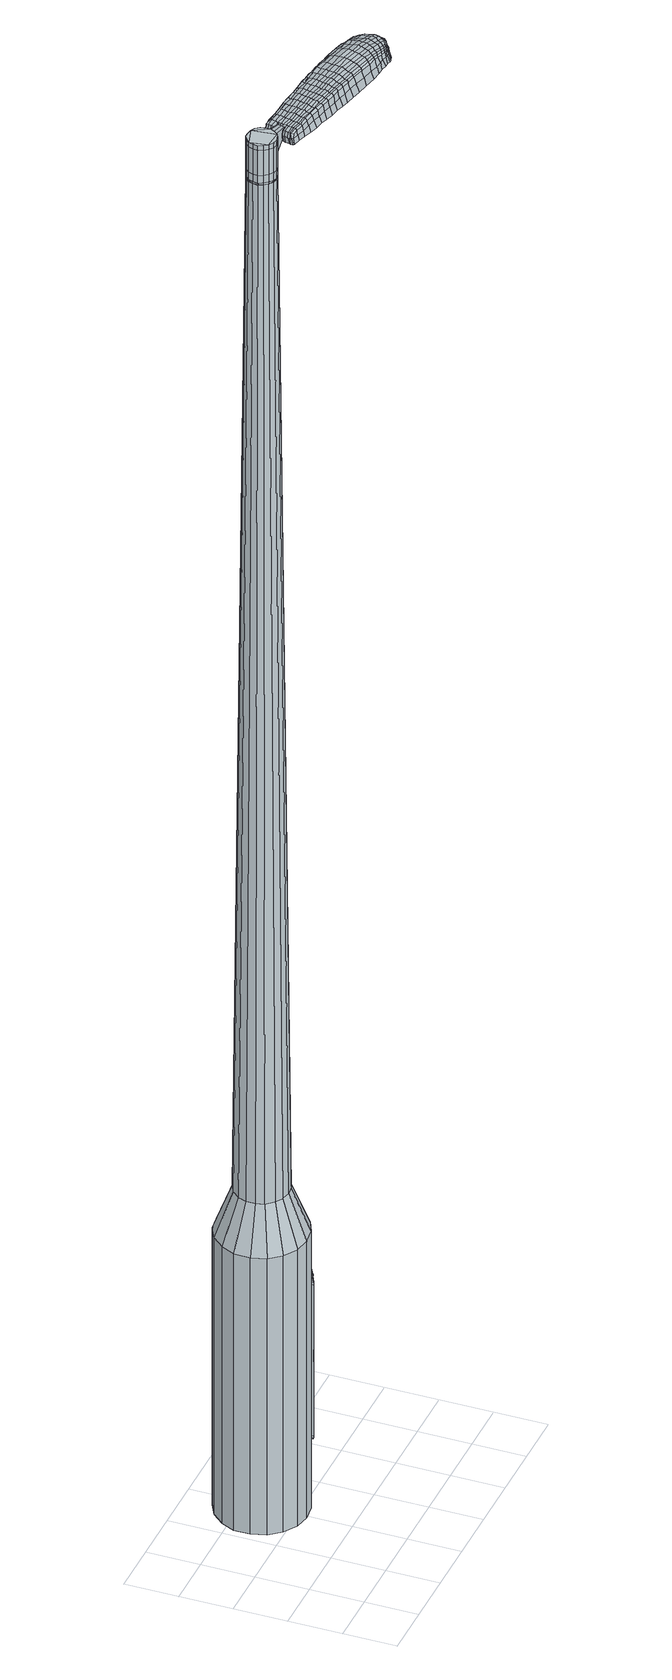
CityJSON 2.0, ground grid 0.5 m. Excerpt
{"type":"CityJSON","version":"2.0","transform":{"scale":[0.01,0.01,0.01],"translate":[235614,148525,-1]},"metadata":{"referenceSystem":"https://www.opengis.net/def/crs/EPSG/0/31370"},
"CityObjects":{
"object1":{"type":"GenericCityObject","attributes":{"cluster":120,"mean_distance_to_centroid":0.19,"new_centroid_x":235614.98,"new_centroid_y":148526.32,"mean_distance_to_camera":7.87,"H1":28.01,"H2":44.5,"Z_final":110.47,"cluster2":-1,"proj_x":235614.2,"proj_y":148529.88,"id_line":62727,"bearing_l":257.69,"distance":3.65,"orientation":"left","G_obj":347.69},"geometry":[{"type":"MultiSurface","lod":"2","boundaries":[[[0,1,2,3]],[[1,4,5,2]],[[4,6,7,5]],[[6,8,9,7]],[[8,10,11,9]],[[10,12,13,11]],[[12,14,15,13]],[[14,16,17,15]],[[16,18,19,17]],[[18,20,21,19]],[[20,22,23,21]],[[22,24,25,23]],[[24,26,27,25]],[[26,28,29,27]],[[28,30,31,29]],[[30,32,33,31]],[[32,34,35,33]],[[34,0,3,35]],[[36,37,38,39]],[[38,40,41,42]],[[41,43,42]],[[42,44,45,46]],[[45,47,46]],[[46,48,49,50]],[[49,51,50]],[[42,46,50,38]],[[50,52,39,38]],[[53,36,39]],[[2,5,7,35]],[[7,9,11,15]],[[11,13,15]],[[15,17,19,23]],[[19,21,23]],[[23,25,27,31]],[[27,29,31]],[[15,23,31,7]],[[31,33,35,7]],[[3,2,35]],[[1,0,54,55]],[[0,34,56,54]],[[34,32,57,56]],[[32,30,58,57]],[[30,28,59,58]],[[28,26,60,59]],[[26,24,61,60]],[[24,22,62,61]],[[22,20,63,62]],[[20,18,64,63]],[[18,16,65,64]],[[16,14,66,65]],[[14,12,67,66]],[[12,10,68,67]],[[10,8,69,68]],[[8,6,70,69]],[[6,4,71,70]],[[4,1,55,71]],[[55,54,72,73]],[[54,56,74,72]],[[56,57,75,74]],[[57,58,76,75]],[[58,59,77,76]],[[59,60,78,77]],[[60,61,79,78]],[[61,62,80,79]],[[62,63,81,80]],[[63,64,82,81]],[[64,65,83,82]],[[65,66,84,83]],[[66,67,85,84]],[[67,68,86,85]],[[68,69,87,86]],[[69,70,88,87]],[[70,71,89,88]],[[71,55,73,89]],[[90,91,92,73]],[[93,94,91,90]],[[95,96,94,93]],[[97,98,96,95]],[[77,99,98,97]],[[78,100,99,77]],[[101,102,100,78]],[[103,104,102,101]],[[105,106,104,103]],[[82,107,106,105]],[[108,109,107,82]],[[84,110,109,108]],[[85,111,110,84]],[[112,113,111,85]],[[114,115,113,112]],[[116,117,115,114]],[[118,119,117,116]],[[73,92,119,118]],[[120,121,122,123]],[[124,120,123,125]],[[126,124,125,127]],[[128,126,127,129]],[[130,128,129,131]],[[132,130,131,133]],[[134,132,133,135]],[[136,134,135,137]],[[138,136,137,139]],[[140,138,139,141]],[[142,140,141,143]],[[144,142,143,145]],[[146,144,145,147]],[[148,146,147,149]],[[150,148,149,151]],[[152,150,151,153]],[[72,90,73]],[[72,74,93,90]],[[74,75,95,93]],[[75,76,97,95]],[[76,77,97]],[[79,101,78]],[[79,80,103,101]],[[80,81,105,103]],[[81,82,105]],[[83,108,82]],[[83,84,108]],[[86,112,85]],[[86,87,114,112]],[[87,88,116,114]],[[88,89,118,116]],[[89,73,118]],[[154,92,91]],[[155,119,92]],[[155,156,117,119]],[[156,157,115,117]],[[157,158,113,115]],[[158,111,113]],[[159,109,110]],[[159,107,109]],[[160,106,107]],[[160,161,104,106]],[[161,162,102,104]],[[162,100,102]],[[163,98,99]],[[163,164,96,98]],[[164,165,94,96]],[[165,154,91,94]],[[39,52,152,166]],[[92,154,167,153]],[[53,39,166,121]],[[154,165,122,167]],[[36,53,121,120]],[[165,164,123,122]],[[37,36,120,124]],[[164,163,125,123]],[[38,37,124,126]],[[163,99,127,125]],[[40,38,126,128]],[[99,100,129,127]],[[41,40,128,130]],[[100,162,131,129]],[[43,41,130,132]],[[162,161,133,131]],[[42,43,132,134]],[[161,160,135,133]],[[44,42,134,136]],[[160,107,137,135]],[[45,44,136,138]],[[107,159,139,137]],[[47,45,138,140]],[[159,110,141,139]],[[46,47,140,142]],[[110,111,143,141]],[[48,46,142,144]],[[111,158,145,143]],[[49,48,144,146]],[[158,157,147,145]],[[51,49,146,148]],[[157,156,149,147]],[[50,51,148,150]],[[156,155,151,149]],[[52,50,150,152]],[[155,92,153,151]],[[152,153,168,169]],[[153,167,170,168]],[[167,122,171,170]],[[122,121,172,171]],[[121,166,173,172]],[[166,152,169,173]],[[174,175,176,177]],[[178,174,177,179]],[[174,178,180,181]],[[175,174,181,182]],[[183,184,185,186]],[[187,183,186,188]],[[183,187,189,190]],[[184,183,190,191]],[[192,193,194,195]],[[196,192,195,197]],[[192,196,198,199]],[[193,192,199,200]],[[201,202,203,204]],[[205,201,204,206]],[[201,205,207,208]],[[202,201,208,209]],[[210,211,212,213]],[[214,210,213,215]],[[210,214,216,217]],[[211,210,217,218]],[[219,220,221,222]],[[223,219,222,224]],[[219,223,225,226]],[[220,219,226,227]],[[228,229,230,231]],[[220,228,231,221]],[[228,220,227,232]],[[229,228,232,233]],[[234,235,236,237]],[[229,234,237,230]],[[234,229,233,238]],[[235,234,238,239]],[[240,178,179,241]],[[235,240,241,236]],[[240,235,239,242]],[[178,240,242,180]],[[243,244,245,246]],[[247,243,246,248]],[[243,247,249,250]],[[244,243,250,251]],[[252,253,254,255]],[[244,252,255,245]],[[252,244,251,256]],[[253,252,256,257]],[[258,259,260,261]],[[253,258,261,254]],[[258,253,257,262]],[[259,258,262,263]],[[264,265,266,267]],[[259,264,267,260]],[[264,259,263,268]],[[265,264,268,269]],[[270,175,182,271]],[[265,270,271,266]],[[270,265,269,272]],[[175,270,272,176]],[[273,274,275,276]],[[277,273,276,278]],[[273,277,279,280]],[[274,273,280,281]],[[282,283,284,285]],[[274,282,285,275]],[[282,274,281,286]],[[283,282,286,287]],[[288,289,290,291]],[[283,288,291,284]],[[288,283,287,292]],[[289,288,292,293]],[[294,187,188,295]],[[289,294,295,290]],[[294,289,293,296]],[[187,294,296,189]],[[297,298,299,300]],[[301,297,300,302]],[[297,301,303,304]],[[298,297,304,305]],[[306,307,308,309]],[[298,306,309,299]],[[306,298,305,310]],[[307,306,310,311]],[[312,313,314,315]],[[307,312,315,308]],[[312,307,311,316]],[[313,312,316,317]],[[318,319,320,321]],[[313,318,321,314]],[[318,313,317,322]],[[319,318,322,323]],[[324,184,191,325]],[[319,324,325,320]],[[324,319,323,326]],[[184,324,326,185]],[[327,213,212,328]],[[329,327,328,330]],[[327,329,331,332]],[[213,327,332,215]],[[333,329,330,334]],[[335,333,334,336]],[[333,335,337,338]],[[329,333,338,331]],[[339,335,336,340]],[[341,339,340,342]],[[339,341,343,344]],[[335,339,344,337]],[[345,341,342,346]],[[347,345,346,348]],[[345,347,349,350]],[[341,345,350,343]],[[351,347,348,352]],[[202,351,352,203]],[[351,202,209,353]],[[347,351,353,349]],[[354,355,200,199]],[[356,354,199,198]],[[354,356,357,358]],[[355,354,358,359]],[[360,361,359,358]],[[362,360,358,357]],[[360,362,363,364]],[[361,360,364,365]],[[366,367,365,364]],[[368,366,364,363]],[[366,368,369,370]],[[367,366,370,371]],[[372,373,371,370]],[[374,372,370,369]],[[372,374,207,205]],[[373,372,205,206]],[[375,376,377,378]],[[277,375,378,279]],[[375,277,278,379]],[[376,375,379,380]],[[381,196,197,382]],[[376,381,382,377]],[[381,376,380,383]],[[196,381,383,198]],[[384,385,386,387]],[[223,384,387,225]],[[384,223,224,388]],[[385,384,388,389]],[[390,391,392,393]],[[385,390,393,386]],[[390,385,389,394]],[[391,390,394,395]],[[396,193,200,397]],[[391,396,397,392]],[[396,391,395,398]],[[193,396,398,194]],[[399,400,401,402]],[[181,399,402,182]],[[399,181,180,403]],[[400,399,403,404]],[[405,406,407,408]],[[400,405,408,401]],[[405,400,404,409]],[[406,405,409,410]],[[411,204,203,412]],[[406,411,412,407]],[[411,406,410,413]],[[204,411,413,206]],[[414,415,416,417]],[[186,414,417,188]],[[414,186,185,418]],[[415,414,418,419]],[[420,208,207,421]],[[415,420,421,416]],[[420,415,419,422]],[[208,420,422,209]],[[423,424,425,426]],[[301,423,426,303]],[[423,301,302,427]],[[424,423,427,428]],[[429,214,215,430]],[[424,429,430,425]],[[429,424,428,431]],[[214,429,431,216]],[[432,433,434,435]],[[247,432,435,249]],[[432,247,248,436]],[[433,432,436,437]],[[438,439,440,441]],[[433,438,441,434]],[[438,433,437,442]],[[439,438,442,443]],[[444,211,218,445]],[[439,444,445,440]],[[444,439,443,446]],[[211,444,446,212]],[[447,448,437,436]],[[246,447,436,248]],[[447,246,245,449]],[[448,447,449,450]],[[451,452,443,442]],[[448,451,442,437]],[[451,448,450,453]],[[452,451,453,454]],[[455,328,212,446]],[[452,455,446,443]],[[455,452,454,456]],[[328,455,456,330]],[[457,458,459,460]],[[304,457,460,305]],[[457,304,303,426]],[[458,457,426,425]],[[461,332,331,462]],[[458,461,462,459]],[[461,458,425,430]],[[332,461,430,215]],[[463,464,450,449]],[[255,463,449,245]],[[463,255,254,465]],[[464,463,465,466]],[[467,468,454,453]],[[464,467,453,450]],[[467,464,466,469]],[[468,467,469,470]],[[471,334,330,456]],[[468,471,456,454]],[[471,468,470,472]],[[334,471,472,336]],[[473,474,475,476]],[[310,473,476,311]],[[473,310,305,460]],[[474,473,460,459]],[[477,338,337,478]],[[474,477,478,475]],[[477,474,459,462]],[[338,477,462,331]],[[479,480,466,465]],[[261,479,465,254]],[[479,261,260,481]],[[480,479,481,482]],[[483,484,470,469]],[[480,483,469,466]],[[483,480,482,485]],[[484,483,485,486]],[[487,340,336,472]],[[484,487,472,470]],[[487,484,486,488]],[[340,487,488,342]],[[489,490,491,492]],[[316,489,492,317]],[[489,316,311,476]],[[490,489,476,475]],[[493,344,343,494]],[[490,493,494,491]],[[493,490,475,478]],[[344,493,478,337]],[[495,496,482,481]],[[267,495,481,260]],[[495,267,266,497]],[[496,495,497,498]],[[499,500,486,485]],[[496,499,485,482]],[[499,496,498,501]],[[500,499,501,502]],[[503,346,342,488]],[[500,503,488,486]],[[503,500,502,504]],[[346,503,504,348]],[[505,506,507,508]],[[322,505,508,323]],[[505,322,317,492]],[[506,505,492,491]],[[509,350,349,510]],[[506,509,510,507]],[[509,506,491,494]],[[350,509,494,343]],[[511,512,498,497]],[[271,511,497,266]],[[511,271,182,402]],[[512,511,402,401]],[[513,514,502,501]],[[512,513,501,498]],[[513,512,401,408]],[[514,513,408,407]],[[515,352,348,504]],[[514,515,504,502]],[[515,514,407,412]],[[352,515,412,203]],[[516,517,419,418]],[[326,516,418,185]],[[516,326,323,508]],[[517,516,508,507]],[[518,353,209,422]],[[517,518,422,419]],[[518,517,507,510]],[[353,518,510,349]],[[519,520,380,379]],[[276,519,379,278]],[[519,276,275,521]],[[520,519,521,522]],[[523,356,198,383]],[[520,523,383,380]],[[523,520,522,524]],[[356,523,524,357]],[[525,526,527,528]],[[226,525,528,227]],[[525,226,225,387]],[[526,525,387,386]],[[529,530,531,532]],[[526,529,532,527]],[[529,526,386,393]],[[530,529,393,392]],[[533,355,359,534]],[[530,533,534,531]],[[533,530,392,397]],[[355,533,397,200]],[[535,536,522,521]],[[285,535,521,275]],[[535,285,284,537]],[[536,535,537,538]],[[539,362,357,524]],[[536,539,524,522]],[[539,536,538,540]],[[362,539,540,363]],[[541,542,543,544]],[[232,541,544,233]],[[541,232,227,528]],[[542,541,528,527]],[[545,546,547,548]],[[542,545,548,543]],[[545,542,527,532]],[[546,545,532,531]],[[549,361,365,550]],[[546,549,550,547]],[[549,546,531,534]],[[361,549,534,359]],[[551,552,538,537]],[[291,551,537,284]],[[551,291,290,553]],[[552,551,553,554]],[[555,368,363,540]],[[552,555,540,538]],[[555,552,554,556]],[[368,555,556,369]],[[557,558,559,560]],[[238,557,560,239]],[[557,238,233,544]],[[558,557,544,543]],[[561,562,563,564]],[[558,561,564,559]],[[561,558,543,548]],[[562,561,548,547]],[[565,367,371,566]],[[562,565,566,563]],[[565,562,547,550]],[[367,565,550,365]],[[567,568,554,553]],[[295,567,553,290]],[[567,295,188,417]],[[568,567,417,416]],[[569,374,369,556]],[[568,569,556,554]],[[569,568,416,421]],[[374,569,421,207]],[[570,571,404,403]],[[242,570,403,180]],[[570,242,239,560]],[[571,570,560,559]],[[572,573,410,409]],[[571,572,409,404]],[[572,571,559,564]],[[573,572,564,563]],[[574,373,206,413]],[[573,574,413,410]],[[574,573,563,566]],[[373,574,566,371]],[[575,576,577,578]],[[578,577,579,580]],[[581,579,577,582]],[[582,577,576,583]],[[584,585,586,587]],[[587,586,588,589]],[[590,588,586,591]],[[591,586,585,592]],[[593,594,595,596]],[[596,595,597,598]],[[599,597,595,600]],[[600,595,594,601]],[[602,603,604,605]],[[605,604,606,607]],[[608,606,604,609]],[[609,604,603,610]],[[611,612,613,614]],[[614,613,615,616]],[[617,615,613,618]],[[618,613,612,619]],[[620,621,622,623]],[[623,622,624,625]],[[626,624,622,627]],[[627,622,621,628]],[[629,630,631,632]],[[632,631,621,620]],[[628,621,631,633]],[[633,631,630,634]],[[635,636,637,638]],[[638,637,630,629]],[[634,630,637,639]],[[639,637,636,640]],[[580,579,641,642]],[[642,641,636,635]],[[640,636,641,643]],[[643,641,579,581]],[[644,645,646,647]],[[647,646,648,649]],[[650,648,646,651]],[[651,646,645,652]],[[653,654,655,656]],[[656,655,645,644]],[[652,645,655,657]],[[657,655,654,658]],[[659,660,661,662]],[[662,661,654,653]],[[658,654,661,663]],[[663,661,660,664]],[[665,666,667,668]],[[668,667,660,659]],[[664,660,667,669]],[[669,667,666,670]],[[583,576,671,672]],[[672,671,666,665]],[[670,666,671,673]],[[673,671,576,575]],[[674,675,676,677]],[[677,676,678,679]],[[680,678,676,681]],[[681,676,675,682]],[[683,684,685,686]],[[686,685,675,674]],[[682,675,685,687]],[[687,685,684,688]],[[689,690,691,692]],[[692,691,684,683]],[[688,684,691,693]],[[693,691,690,694]],[[589,588,695,696]],[[696,695,690,689]],[[694,690,695,697]],[[697,695,588,590]],[[698,699,700,701]],[[701,700,702,703]],[[704,702,700,705]],[[705,700,699,706]],[[707,708,709,710]],[[710,709,699,698]],[[706,699,709,711]],[[711,709,708,712]],[[713,714,715,716]],[[716,715,708,707]],[[712,708,715,717]],[[717,715,714,718]],[[719,720,721,722]],[[722,721,714,713]],[[718,714,721,723]],[[723,721,720,724]],[[592,585,725,726]],[[726,725,720,719]],[[724,720,725,727]],[[727,725,585,584]],[[611,614,728,729]],[[729,728,730,731]],[[732,730,728,733]],[[733,728,614,616]],[[731,730,734,735]],[[735,734,736,737]],[[738,736,734,739]],[[739,734,730,732]],[[737,736,740,741]],[[741,740,742,743]],[[744,742,740,745]],[[745,740,736,738]],[[743,742,746,747]],[[747,746,748,749]],[[750,748,746,751]],[[751,746,742,744]],[[749,748,752,753]],[[753,752,603,602]],[[610,603,752,754]],[[754,752,748,750]],[[601,755,756,600]],[[600,756,757,599]],[[758,757,756,759]],[[759,756,755,760]],[[760,761,762,759]],[[759,762,763,758]],[[764,763,762,765]],[[765,762,761,766]],[[766,767,768,765]],[[765,768,769,764]],[[770,769,768,771]],[[771,768,767,772]],[[772,773,774,771]],[[771,774,775,770]],[[608,775,774,606]],[[606,774,773,607]],[[776,777,778,779]],[[779,778,678,680]],[[679,678,778,780]],[[780,778,777,781]],[[598,597,782,783]],[[783,782,777,776]],[[781,777,782,784]],[[784,782,597,599]],[[785,786,787,788]],[[788,787,624,626]],[[625,624,787,789]],[[789,787,786,790]],[[791,792,793,794]],[[794,793,786,785]],[[790,786,793,795]],[[795,793,792,796]],[[601,594,797,798]],[[798,797,792,791]],[[796,792,797,799]],[[799,797,594,593]],[[800,801,802,803]],[[803,802,582,583]],[[581,582,802,804]],[[804,802,801,805]],[[806,807,808,809]],[[809,808,801,800]],[[805,801,808,810]],[[810,808,807,811]],[[602,605,812,813]],[[813,812,807,806]],[[811,807,812,814]],[[814,812,605,607]],[[815,816,817,818]],[[818,817,587,589]],[[584,587,817,819]],[[819,817,816,820]],[[608,609,821,822]],[[822,821,816,815]],[[820,816,821,823]],[[823,821,609,610]],[[824,825,826,827]],[[827,826,702,704]],[[703,702,826,828]],[[828,826,825,829]],[[616,615,830,831]],[[831,830,825,824]],[[829,825,830,832]],[[832,830,615,617]],[[833,834,835,836]],[[836,835,648,650]],[[649,648,835,837]],[[837,835,834,838]],[[839,840,841,842]],[[842,841,834,833]],[[838,834,841,843]],[[843,841,840,844]],[[619,612,845,846]],[[846,845,840,839]],[[844,840,845,847]],[[847,845,612,611]],[[838,848,849,837]],[[837,849,647,649]],[[644,647,849,850]],[[850,849,848,851]],[[844,852,853,843]],[[843,853,848,838]],[[851,848,853,854]],[[854,853,852,855]],[[611,729,856,847]],[[847,856,852,844]],[[855,852,856,857]],[[857,856,729,731]],[[858,859,860,861]],[[861,860,705,706]],[[704,705,860,827]],[[827,860,859,824]],[[732,733,862,863]],[[863,862,859,858]],[[824,859,862,831]],[[831,862,733,616]],[[851,864,850]],[[850,864,656,644]],[[653,656,864,865]],[[855,866,867,854]],[[854,867,864,851]],[[865,864,867,868]],[[868,867,866,869]],[[731,735,870,857]],[[857,870,866,855]],[[869,866,870,871]],[[871,870,735,737]],[[872,873,874,875]],[[875,874,711,712]],[[706,711,874,861]],[[861,874,873,858]],[[738,739,876,877]],[[877,876,873,872]],[[858,873,876,863]],[[863,876,739,732]],[[878,879,865]],[[865,879,662,653]],[[659,662,879,880]],[[880,879,878,881]],[[869,882,883,868]],[[868,883,878,865]],[[881,878,883,884]],[[884,883,882,885]],[[737,741,886,871]],[[871,886,882,869]],[[885,882,886,887]],[[887,886,741,743]],[[888,889,890,891]],[[891,890,717,718]],[[712,717,890,875]],[[875,890,889,872]],[[744,745,892,893]],[[893,892,889,888]],[[872,889,892,877]],[[877,892,745,738]],[[881,894,895,880]],[[880,895,668,659]],[[665,668,895,896]],[[896,895,894,897]],[[885,898,899,884]],[[884,899,894,881]],[[897,894,899,900]],[[900,899,898,901]],[[743,747,902,887]],[[887,902,898,885]],[[901,898,902,903]],[[903,902,747,749]],[[904,905,906,907]],[[907,906,723,724]],[[718,723,906,891]],[[891,906,905,888]],[[750,751,908,909]],[[909,908,905,904]],[[888,905,908,893]],[[893,908,751,744]],[[897,910,911,896]],[[896,911,672,665]],[[583,672,911,803]],[[803,911,910,800]],[[901,912,913,900]],[[900,913,910,897]],[[800,910,913,809]],[[809,913,912,806]],[[749,753,914,903]],[[903,914,912,901]],[[806,912,914,813]],[[813,914,753,602]],[[820,915,916,819]],[[819,916,727,584]],[[724,727,916,907]],[[907,916,915,904]],[[610,754,917,823]],[[823,917,915,820]],[[904,915,917,909]],[[909,917,754,750]],[[781,918,919,780]],[[780,919,677,679]],[[674,677,919,920]],[[920,919,918,921]],[[599,757,922,784]],[[784,922,918,781]],[[921,918,922,923]],[[923,922,757,758]],[[924,925,926,927]],[[927,926,627,628]],[[626,627,926,788]],[[788,926,925,785]],[[928,929,930,931]],[[931,930,925,924]],[[785,925,930,794]],[[794,930,929,791]],[[760,755,932,933]],[[933,932,929,928]],[[791,929,932,798]],[[798,932,755,601]],[[921,934,935,920]],[[920,935,686,674]],[[683,686,935,936]],[[936,935,934,937]],[[758,763,938,923]],[[923,938,934,921]],[[937,934,938,939]],[[939,938,763,764]],[[940,941,942,943]],[[943,942,633,634]],[[628,633,942,927]],[[927,942,941,924]],[[944,945,946,947]],[[947,946,941,940]],[[924,941,946,931]],[[931,946,945,928]],[[766,761,948,949]],[[949,948,945,944]],[[928,945,948,933]],[[933,948,761,760]],[[937,950,951,936]],[[936,951,692,683]],[[689,692,951,952]],[[952,951,950,953]],[[764,769,954,939]],[[939,954,950,937]],[[953,950,954,955]],[[955,954,769,770]],[[956,957,958,959]],[[959,958,639,640]],[[634,639,958,943]],[[943,958,957,940]],[[960,961,962,963]],[[963,962,957,956]],[[940,957,962,947]],[[947,962,961,944]],[[772,767,964,965]],[[965,964,961,960]],[[944,961,964,949]],[[949,964,767,766]],[[953,966,967,952]],[[952,967,696,689]],[[589,696,967,818]],[[818,967,966,815]],[[770,775,968,955]],[[955,968,966,953]],[[815,966,968,822]],[[822,968,775,608]],[[805,969,970,804]],[[804,970,643,581]],[[640,643,970,959]],[[959,970,969,956]],[[811,971,972,810]],[[810,972,969,805]],[[956,969,972,963]],[[963,972,971,960]],[[607,773,973,814]],[[814,973,971,811]],[[960,971,973,965]],[[965,973,773,772]],[[575,578,177,176]],[[578,580,179,177]],[[590,591,190,189]],[[591,592,191,190]],[[593,596,195,194]],[[596,598,197,195]],[[617,618,217,216]],[[618,619,218,217]],[[620,623,222,221]],[[623,625,224,222]],[[629,632,231,230]],[[632,620,221,231]],[[635,638,237,236]],[[638,629,230,237]],[[580,642,241,179]],[[642,635,236,241]],[[650,651,250,249]],[[651,652,251,250]],[[652,657,256,251]],[[657,658,257,256]],[[658,663,262,257]],[[663,664,263,262]],[[664,669,268,263]],[[669,670,269,268]],[[670,673,272,269]],[[673,575,176,272]],[[680,681,280,279]],[[681,682,281,280]],[[682,687,286,281]],[[687,688,287,286]],[[688,693,292,287]],[[693,694,293,292]],[[694,697,296,293]],[[697,590,189,296]],[[698,701,300,299]],[[701,703,302,300]],[[707,710,309,308]],[[710,698,299,309]],[[713,716,315,314]],[[716,707,308,315]],[[719,722,321,320]],[[722,713,314,321]],[[592,726,325,191]],[[726,719,320,325]],[[776,779,378,377]],[[779,680,279,378]],[[598,783,382,197]],[[783,776,377,382]],[[625,789,388,224]],[[789,790,389,388]],[[790,795,394,389]],[[795,796,395,394]],[[796,799,398,395]],[[799,593,194,398]],[[703,828,427,302]],[[828,829,428,427]],[[829,832,431,428]],[[832,617,216,431]],[[833,836,435,434]],[[836,650,249,435]],[[839,842,441,440]],[[842,833,434,441]],[[619,846,445,218]],[[846,839,440,445]],[[974,975,976,977]],[[978,979,977,976]],[[980,981,982,983]],[[984,985,986,987]],[[975,988,989,976]],[[990,978,976,989]],[[991,980,983,992]],[[993,994,985,984]],[[988,995,996,989]],[[996,997,990,989]],[[998,991,992,999]],[[1000,994,993,1001]],[[995,1002,1003,996]],[[1003,1004,997,996]],[[1005,998,999,1006]],[[1007,1000,1001,1008]],[[1009,1010,1011,1012]],[[1013,1014,1010,1009]],[[1013,1015,1016,1014]],[[1015,1017,1018,1016]],[[1019,1020,1021,1022]],[[1023,1024,1020,1019]],[[1025,1026,1024,1023]],[[1027,1028,1026,1025]],[[1022,1011,1010,1019]],[[1019,1010,1014,1023]],[[1014,1016,1025,1023]],[[1016,1018,1027,1025]],[[983,982,979,978]],[[992,983,978,990]],[[997,999,992,990]],[[1004,1006,999,997]],[[984,987,981,980]],[[993,984,980,991]],[[1001,993,991,998]],[[1008,1001,998,1005]],[[985,1009,1012,986]],[[994,1013,1009,985]],[[1015,1013,994,1000]],[[1017,1015,1000,1007]],[[1029,1030,1031,1032]],[[1031,1033,1034,1035]],[[1031,1035,1036,1037]],[[1031,1037,1032]],[[1038,1029,1032,1039]],[[1040,1039,1032,1041]],[[1042,1041,1032]],[[1043,1031,1030,1044]],[[1045,1043,1044,1046]],[[1047,1045,1046,1048]],[[1049,1047,1048,1050]],[[1051,1049,1050,1052]],[[1052,1053,1054,1055]],[[1052,1055,1056,1057]],[[1052,1057,1058,1059]],[[1058,1060,1061,1062]],[[1058,1062,1063,1064]],[[1058,1064,1059]],[[1052,1059,1051]],[[1065,1066,1030,1029]],[[1067,1068,1033,1031]],[[1069,1070,1042,1032]],[[1066,1071,1044,1030]],[[1072,1067,1031,1043]],[[1071,1073,1046,1044]],[[1074,1072,1043,1045]],[[1073,1075,1048,1046]],[[1076,1074,1045,1047]],[[1075,1077,1050,1048]],[[1078,1076,1047,1049]],[[1077,1079,1052,1050]],[[1080,1078,1049,1051]],[[1079,1081,1053,1052]],[[1082,1083,1060,1058]],[[1084,1080,1051,1059]],[[1054,1053,1081,1085]],[[1055,1054,1085,1086]],[[1056,1055,1086,1087]],[[1057,1056,1087,1088]],[[1058,1057,1088,1082]],[[1089,1065,1029,1038]],[[1090,1089,1038,1039]],[[1091,1090,1039,1040]],[[1092,1091,1040,1041]],[[1070,1092,1041,1042]],[[1034,1033,1068,1093]],[[1061,1060,1083,1094]],[[1035,1034,1093,1095]],[[1036,1035,1095,1096]],[[1037,1036,1096,1097]],[[1032,1037,1097,1069]],[[1062,1061,1094,1098]],[[1063,1062,1098,1099]],[[1064,1063,1099,1100]],[[1059,1064,1100,1084]]]}]}
},
"vertices":[
[141,124,384],[135,110,384],[135,110,96],[141,124,96],[126,99,384],[126,99,96],[113,93,384],[113,93,96],[98,91,384],[98,91,96],[84,94,384],[84,94,96],[71,102,384],[71,102,96],[62,113,384],[62,113,96],[58,127,384],[58,127,96],[58,142,384],[58,142,96],[64,155,384],[64,155,96],[74,166,384],[74,166,96],[87,173,384],[87,173,96],[101,175,384],[101,175,96],[116,172,384],[116,172,96],[128,164,384],[128,164,96],[137,153,384],[137,153,96],[142,139,384],[142,139,96],[112,139,1524],[109,143,1524],[105,145,1524],[113,130,1524],[100,146,1524],[96,146,1524],[88,140,1524],[91,143,1524],[87,136,1524],[86,131,1524],[91,123,1524],[88,127,1524],[95,120,1524],[99,119,1524],[108,122,1524],[104,120,1524],[111,126,1524],[113,135,1524],[124,127,429],[121,119,429],[125,136,429],[122,145,429],[117,151,429],[109,156,429],[101,158,429],[92,157,429],[84,153,429],[78,146,429],[75,138,429],[75,129,429],[77,121,429],[83,114,429],[90,110,429],[99,108,429],[107,109,429],[115,113,429],[113,130,1483],[111,126,1483],[113,135,1483],[112,139,1483],[109,143,1483],[105,145,1483],[100,146,1483],[96,146,1483],[91,143,1483],[88,140,1483],[87,136,1483],[86,131,1483],[88,127,1483],[91,123,1483],[95,120,1483],[99,119,1483],[104,120,1483],[108,122,1483],[112,130,1483],[112,130,1485],[111,126,1485],[112,135,1483],[112,135,1485],[111,139,1483],[111,139,1485],[108,142,1483],[108,142,1485],[105,145,1485],[100,146,1485],[96,145,1483],[96,145,1485],[92,143,1483],[92,143,1485],[89,140,1483],[89,140,1485],[87,136,1485],[87,131,1483],[87,131,1485],[88,127,1485],[91,123,1485],[95,121,1483],[95,121,1485],[99,120,1483],[99,120,1485],[104,121,1483],[104,121,1485],[108,123,1483],[108,123,1485],[112,139,1519],[113,135,1519],[113,135,1493],[112,139,1493],[109,143,1519],[109,143,1493],[105,145,1519],[105,145,1493],[100,146,1519],[100,146,1493],[96,146,1519],[96,146,1493],[91,143,1519],[91,143,1493],[88,140,1519],[88,140,1493],[87,136,1519],[87,136,1493],[86,131,1519],[86,131,1493],[88,127,1519],[88,127,1493],[91,123,1519],[91,123,1493],[95,120,1519],[95,120,1493],[99,119,1519],[99,119,1493],[104,120,1519],[104,120,1493],[108,122,1519],[108,122,1493],[111,126,1519],[111,126,1493],[113,130,1485],[108,122,1485],[104,120,1485],[99,119,1485],[95,120,1485],[86,131,1485],[88,140,1485],[91,143,1485],[96,146,1485],[109,143,1485],[112,139,1485],[113,135,1485],[113,130,1519],[113,130,1493],[130,123,1513],[130,123,1518],[131,126,1513],[132,129,1513],[132,129,1518],[131,126,1518],[199,91,1519],[192,93,1518],[193,91,1509],[200,89,1510],[208,89,1519],[209,87,1510],[207,91,1526],[199,93,1525],[192,95,1525],[208,129,1519],[201,130,1518],[199,129,1525],[206,127,1525],[216,127,1519],[215,126,1526],[218,128,1510],[209,130,1510],[202,131,1509],[276,96,1519],[275,92,1519],[276,92,1513],[277,96,1513],[275,100,1519],[276,100,1513],[274,100,1524],[274,96,1524],[273,93,1524],[203,112,1530],[196,113,1529],[195,110,1529],[203,108,1530],[212,110,1531],[211,106,1531],[213,113,1530],[204,115,1530],[197,117,1529],[124,129,1512],[124,126,1512],[125,126,1517],[126,128,1517],[125,132,1512],[126,131,1517],[126,132,1506],[125,129,1506],[125,126,1506],[257,80,1519],[254,80,1519],[255,79,1512],[258,78,1512],[260,80,1518],[260,78,1512],[259,81,1522],[257,81,1523],[254,81,1524],[249,81,1519],[244,81,1519],[245,80,1512],[250,79,1512],[249,82,1524],[243,83,1525],[238,82,1519],[230,84,1519],[231,82,1511],[239,81,1511],[238,84,1526],[230,85,1526],[219,86,1519],[220,85,1510],[218,88,1526],[128,111,1513],[135,109,1513],[135,110,1518],[128,112,1517],[123,113,1512],[124,113,1516],[123,112,1506],[129,110,1507],[136,108,1507],[143,107,1514],[150,105,1515],[149,106,1520],[142,108,1519],[143,105,1507],[151,103,1507],[157,103,1515],[164,101,1516],[164,102,1522],[157,104,1521],[158,101,1508],[165,99,1508],[171,99,1517],[178,97,1517],[178,98,1524],[171,100,1523],[172,97,1508],[179,95,1509],[185,95,1518],[185,97,1524],[186,93,1509],[266,115,1519],[263,116,1519],[262,114,1524],[265,113,1523],[268,113,1518],[267,113,1522],[269,114,1512],[267,116,1512],[264,117,1512],[258,117,1519],[253,119,1519],[252,118,1525],[257,116,1524],[259,118,1512],[254,120,1512],[247,120,1519],[239,122,1519],[238,121,1526],[246,119,1526],[248,122,1511],[241,123,1511],[228,125,1519],[227,123,1526],[229,126,1510],[135,141,1513],[142,139,1513],[143,140,1507],[136,141,1507],[129,141,1512],[130,142,1506],[130,140,1516],[134,140,1517],[141,138,1518],[150,138,1514],[157,137,1515],[158,138,1507],[151,139,1507],[149,137,1519],[156,136,1520],[164,136,1515],[172,135,1516],[173,136,1508],[166,137,1508],[163,135,1521],[171,133,1522],[179,133,1517],[186,132,1517],[188,134,1509],[181,135,1508],[178,132,1523],[185,131,1524],[194,131,1518],[195,132,1509],[192,130,1524],[131,127,1519],[130,125,1519],[138,126,1520],[138,123,1520],[139,128,1520],[131,130,1519],[145,124,1522],[145,121,1522],[153,122,1523],[152,120,1523],[153,126,1523],[146,127,1521],[160,121,1524],[159,118,1524],[167,119,1525],[167,117,1525],[168,123,1525],[161,124,1524],[174,118,1526],[174,115,1526],[182,116,1527],[181,113,1527],[182,120,1527],[175,121,1526],[189,115,1528],[188,112,1528],[190,118,1528],[271,97,1527],[270,93,1527],[271,101,1526],[267,102,1527],[267,98,1528],[266,94,1528],[261,99,1529],[260,96,1529],[261,103,1528],[254,105,1530],[253,101,1530],[253,97,1530],[246,102,1531],[245,99,1531],[247,107,1530],[238,108,1531],[237,104,1531],[236,101,1531],[225,107,1531],[224,104,1531],[225,111,1531],[270,112,1518],[272,109,1519],[273,110,1513],[271,113,1513],[268,112,1523],[270,109,1523],[274,105,1519],[275,105,1513],[272,105,1524],[262,80,1518],[265,82,1518],[263,82,1523],[261,81,1523],[263,79,1513],[265,80,1513],[268,83,1519],[271,86,1519],[269,86,1524],[266,84,1523],[269,83,1513],[272,85,1513],[273,89,1519],[272,89,1524],[274,89,1513],[199,94,1528],[199,96,1528],[192,98,1528],[192,96,1527],[207,92,1528],[208,94,1529],[200,99,1529],[201,102,1530],[194,104,1529],[193,101,1528],[209,97,1529],[210,100,1530],[202,105,1530],[195,107,1529],[211,103,1531],[206,126,1528],[206,124,1529],[214,122,1529],[214,124,1528],[199,127,1527],[198,125,1528],[205,120,1529],[214,118,1530],[198,121,1528],[127,140,1512],[127,138,1512],[128,138,1517],[128,140,1517],[128,141,1506],[128,139,1506],[126,135,1512],[127,135,1517],[127,135,1506],[121,114,1512],[122,116,1512],[122,115,1506],[122,113,1506],[122,115,1517],[123,116,1517],[122,118,1512],[123,121,1512],[123,120,1506],[123,117,1506],[123,118,1517],[124,121,1517],[123,123,1512],[124,123,1506],[124,123,1517],[128,113,1519],[128,115,1519],[135,111,1520],[135,113,1520],[129,117,1519],[129,120,1519],[136,115,1520],[136,118,1520],[130,122,1519],[137,120,1520],[133,138,1519],[133,137,1519],[140,135,1520],[141,137,1520],[132,133,1519],[140,132,1520],[142,110,1521],[143,111,1521],[149,108,1522],[150,109,1522],[143,114,1521],[144,116,1521],[150,112,1522],[151,114,1523],[144,119,1522],[151,117,1523],[148,136,1521],[148,134,1521],[155,133,1522],[155,135,1522],[147,131,1521],[154,129,1522],[157,106,1523],[157,107,1523],[164,104,1524],[164,106,1524],[157,110,1523],[158,113,1524],[165,108,1525],[165,111,1525],[159,115,1524],[166,114,1525],[163,133,1523],[162,131,1523],[170,130,1524],[170,132,1524],[161,128,1524],[169,126,1525],[171,102,1525],[171,104,1525],[178,100,1526],[178,102,1526],[172,106,1526],[172,109,1526],[179,104,1527],[180,107,1527],[173,112,1526],[180,110,1527],[177,131,1525],[177,129,1525],[184,127,1526],[185,130,1526],[176,125,1526],[183,124,1527],[185,98,1527],[185,100,1527],[186,103,1527],[187,106,1528],[187,109,1528],[192,128,1527],[191,126,1527],[190,122,1528],[266,112,1525],[268,110,1525],[263,113,1526],[264,111,1526],[270,106,1526],[266,107,1527],[259,82,1525],[261,83,1525],[257,83,1526],[255,82,1525],[264,85,1525],[267,87,1526],[262,88,1527],[260,85,1526],[269,90,1526],[264,91,1527],[258,115,1526],[259,112,1527],[252,116,1527],[253,114,1528],[260,108,1528],[253,110,1529],[250,83,1526],[252,84,1527],[246,85,1528],[244,84,1527],[254,86,1527],[257,89,1528],[250,90,1529],[248,88,1528],[258,92,1528],[251,94,1530],[246,118,1528],[246,115,1529],[238,120,1528],[238,117,1529],[247,111,1529],[238,113,1530],[238,85,1528],[240,87,1528],[231,88,1529],[230,87,1528],[241,89,1529],[243,92,1530],[234,94,1530],[233,91,1530],[244,95,1530],[235,97,1531],[226,122,1529],[226,120,1529],[226,116,1530],[219,89,1528],[220,91,1529],[221,94,1530],[222,97,1530],[223,100,1531],[194,93,1509],[193,95,1518],[200,93,1518],[201,91,1509],[208,91,1519],[209,89,1510],[208,93,1525],[199,95,1525],[192,96,1525],[199,127,1525],[200,128,1518],[207,127,1518],[206,125,1525],[216,125,1519],[215,124,1525],[217,126,1510],[209,128,1509],[202,129,1509],[274,93,1513],[273,93,1519],[273,96,1519],[274,96,1513],[273,100,1519],[274,100,1513],[272,100,1524],[272,96,1524],[271,93,1524],[196,110,1528],[197,113,1528],[204,111,1529],[203,108,1529],[212,110,1529],[212,106,1529],[213,113,1529],[204,115,1529],[197,116,1528],[127,125,1516],[126,126,1512],[127,128,1512],[127,128,1516],[127,131,1512],[128,131,1516],[128,131,1506],[127,128,1506],[127,125,1506],[255,81,1512],[254,82,1519],[257,82,1518],[258,80,1512],[259,82,1518],[260,80,1512],[259,83,1522],[257,83,1523],[254,83,1523],[245,82,1512],[244,83,1519],[250,83,1519],[250,81,1512],[249,84,1524],[244,85,1525],[232,84,1511],[231,86,1519],[238,84,1519],[239,83,1511],[238,86,1525],[230,87,1526],[219,88,1519],[220,87,1510],[219,90,1526],[136,112,1518],[136,111,1513],[129,113,1513],[129,114,1517],[124,114,1512],[125,115,1515],[125,113,1506],[130,112,1506],[137,109,1507],[150,108,1520],[150,107,1514],[143,109,1514],[143,110,1519],[144,107,1507],[151,105,1507],[164,104,1522],[165,103,1516],[158,105,1515],[157,106,1521],[158,103,1508],[166,101,1508],[178,100,1523],[179,99,1517],[172,101,1516],[171,102,1522],[173,99,1508],[180,97,1508],[186,97,1517],[185,98,1524],[187,95,1509],[261,113,1523],[262,114,1519],[265,113,1518],[264,112,1523],[267,112,1518],[266,111,1522],[268,113,1512],[266,114,1512],[263,115,1512],[251,116,1525],[252,117,1519],[257,115,1519],[257,114,1524],[259,116,1512],[253,118,1512],[238,119,1526],[239,120,1519],[246,119,1519],[245,117,1525],[248,120,1511],[240,122,1511],[227,123,1519],[226,122,1526],[229,124,1510],[143,138,1507],[142,137,1513],[135,139,1513],[136,139,1506],[130,139,1512],[131,140,1506],[130,138,1515],[134,138,1517],[141,136,1518],[158,136,1507],[157,135,1514],[149,136,1514],[151,137,1507],[149,135,1519],[156,134,1520],[173,134,1508],[172,133,1516],[164,134,1515],[166,135,1508],[163,133,1521],[171,132,1522],[188,132,1508],[186,130,1517],[179,132,1516],[180,133,1508],[178,130,1522],[185,129,1523],[193,129,1517],[195,130,1509],[192,128,1524],[132,127,1518],[131,124,1518],[139,125,1519],[138,123,1519],[139,128,1519],[132,130,1518],[146,124,1520],[145,121,1520],[153,122,1521],[153,120,1521],[154,125,1521],[147,127,1520],[160,121,1523],[160,118,1523],[168,119,1524],[167,116,1524],[168,122,1524],[161,124,1523],[175,118,1525],[174,115,1525],[182,116,1526],[182,113,1526],[183,119,1526],[176,121,1525],[189,115,1527],[189,112,1527],[190,118,1527],[269,94,1526],[270,97,1526],[270,101,1525],[266,102,1526],[266,98,1526],[265,95,1526],[259,96,1528],[260,99,1528],[260,103,1527],[253,105,1528],[253,101,1529],[252,97,1529],[245,99,1530],[246,102,1530],[246,106,1529],[238,108,1530],[237,104,1530],[236,101,1530],[224,104,1530],[225,107,1530],[225,111,1530],[271,109,1513],[270,109,1518],[268,111,1518],[269,112,1512],[267,110,1523],[268,108,1523],[272,104,1519],[273,105,1513],[270,104,1523],[262,84,1523],[264,83,1518],[261,82,1518],[260,83,1523],[262,81,1512],[264,82,1512],[268,88,1523],[269,87,1519],[266,85,1519],[265,86,1523],[267,84,1513],[270,87,1513],[271,90,1519],[270,90,1524],[272,90,1513],[193,99,1527],[200,97,1527],[199,96,1527],[192,97,1526],[208,94,1527],[208,95,1528],[194,104,1528],[201,102,1528],[201,99,1528],[194,101,1527],[209,97,1528],[210,100,1529],[202,105,1529],[195,107,1528],[211,103,1529],[214,121,1528],[206,123,1527],[206,125,1527],[214,123,1527],[199,126,1526],[199,124,1527],[205,119,1528],[214,117,1528],[198,121,1527],[130,137,1516],[129,138,1512],[129,139,1512],[130,138,1516],[130,140,1506],[130,138,1506],[128,135,1512],[129,134,1516],[129,135,1506],[124,115,1506],[124,115,1512],[123,115,1512],[124,114,1506],[124,115,1516],[125,116,1516],[126,120,1506],[125,120,1512],[124,118,1512],[125,117,1506],[125,118,1516],[126,120,1516],[125,123,1512],[126,122,1506],[126,123,1516],[129,115,1518],[129,114,1518],[136,112,1519],[136,113,1519],[130,120,1518],[130,117,1518],[136,115,1519],[137,118,1519],[131,122,1518],[138,120,1519],[141,135,1519],[134,136,1518],[134,137,1518],[141,136,1519],[133,133,1518],[140,132,1519],[143,111,1520],[150,109,1521],[144,116,1520],[144,114,1520],[151,112,1521],[151,114,1521],[145,119,1520],[152,117,1521],[155,132,1521],[148,134,1520],[148,135,1520],[156,133,1521],[147,130,1520],[155,129,1521],[158,108,1522],[157,107,1522],[164,105,1523],[165,106,1523],[159,113,1522],[158,110,1522],[165,108,1523],[166,111,1524],[159,115,1523],[167,114,1524],[170,130,1523],[163,131,1522],[163,132,1522],[170,131,1523],[162,127,1522],[169,126,1523],[172,104,1524],[172,103,1524],[179,101,1525],[179,102,1525],[173,109,1525],[172,106,1524],[180,105,1525],[180,107,1526],[174,112,1525],[181,110,1526],[184,127,1525],[177,128,1524],[178,130,1524],[185,128,1525],[177,125,1524],[184,123,1525],[186,100,1526],[186,99,1526],[187,106,1527],[187,103,1526],[188,109,1527],[192,126,1526],[192,127,1526],[191,122,1526],[266,109,1524],[265,111,1524],[262,112,1525],[263,110,1525],[268,105,1525],[265,106,1525],[257,85,1525],[260,84,1524],[258,84,1524],[255,84,1525],[262,89,1526],[266,88,1525],[263,86,1524],[259,86,1525],[268,91,1525],[264,91,1526],[258,112,1526],[257,113,1526],[251,115,1526],[252,113,1527],[259,108,1526],[253,109,1527],[246,86,1527],[252,85,1526],[250,85,1526],[244,86,1526],[249,91,1528],[256,90,1527],[254,87,1526],[247,89,1527],[258,93,1527],[251,94,1528],[246,115,1527],[245,116,1527],[237,118,1527],[238,117,1528],[246,111,1528],[238,112,1529],[231,89,1528],[239,88,1527],[238,87,1527],[230,88,1527],[234,95,1529],[243,93,1529],[241,90,1528],[233,92,1528],[244,96,1529],[235,98,1530],[226,119,1528],[226,121,1528],[226,115,1529],[220,92,1528],[219,91,1528],[222,97,1529],[221,94,1529],[223,100,1530],[124,113,1508],[126,120,1508],[157,112,1509],[155,104,1509],[178,107,1510],[176,98,1510],[217,97,1512],[215,88,1512],[197,92,1511],[199,101,1511],[234,94,1513],[247,91,1514],[246,83,1514],[232,85,1513],[127,127,1508],[159,120,1509],[180,115,1510],[219,107,1512],[201,110,1511],[236,103,1513],[249,100,1514],[128,133,1508],[161,127,1509],[182,123,1510],[221,116,1512],[203,120,1511],[251,109,1514],[238,112,1513],[130,140,1508],[162,135,1509],[184,132,1510],[223,125,1512],[205,129,1511],[253,117,1514],[240,121,1513],[261,89,1514],[266,89,1514],[264,82,1514],[259,81,1514],[262,97,1514],[267,96,1514],[264,105,1514],[269,103,1514],[266,113,1514],[270,110,1514],[271,91,1515],[275,93,1515],[274,92,1515],[270,86,1515],[272,95,1515],[275,94,1515],[273,99,1515],[275,95,1515],[274,104,1515],[275,96,1515],[126,167,334],[130,164,334],[130,164,165],[118,172,171],[126,167,165],[123,169,165],[121,170,166],[119,171,167],[118,172,169],[123,169,334],[121,170,333],[119,171,332],[118,172,331],[118,172,328],[139,153,165],[139,153,334],[143,138,165],[143,138,334],[142,123,165],[142,123,334],[137,109,165],[137,109,334],[127,98,165],[127,98,334],[123,96,334],[120,94,334],[117,93,333],[115,92,332],[114,91,331],[114,91,328],[123,96,165],[114,91,171],[114,91,169],[115,92,167],[117,93,166],[120,94,165],[125,164,334],[128,162,334],[128,162,165],[125,164,165],[116,170,171],[116,170,328],[136,151,334],[136,151,165],[140,138,334],[140,138,165],[140,124,334],[140,124,165],[134,111,334],[134,111,165],[125,101,334],[125,101,165],[122,99,334],[113,94,328],[113,94,171],[122,99,165],[118,97,334],[116,96,333],[114,95,332],[113,94,331],[122,166,334],[119,168,333],[118,169,332],[117,170,331],[122,166,165],[113,94,169],[119,168,166],[118,169,167],[117,170,169],[114,95,167],[116,96,166],[118,97,165]
]}
